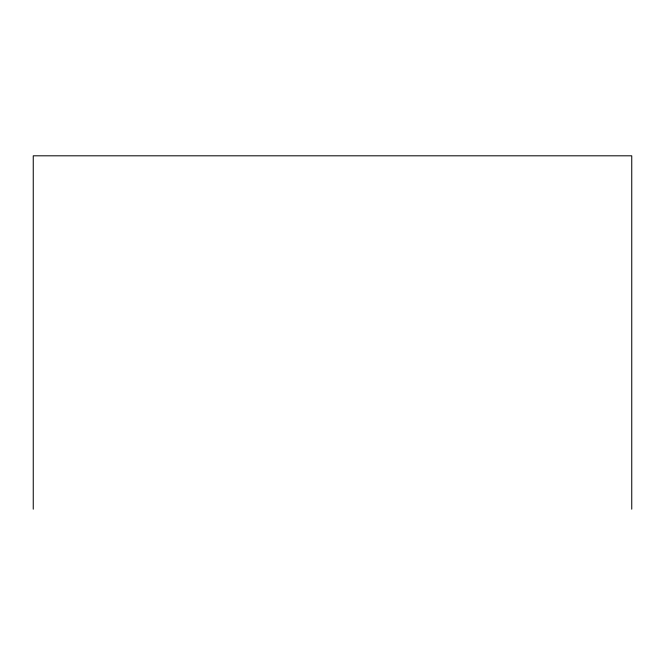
<?xml version="1.0" encoding="UTF-8"?>
<svg xmlns="http://www.w3.org/2000/svg" width="665" height="665" viewBox="0 0 665 665"><rect width="100%" height="100%" fill="white"/><g stroke="black" fill="none" stroke-linecap="round" stroke-linejoin="round"><path stroke-width="1" d="M631.75 509.19L631.75 155.81L33.25 155.81L33.25 509.19"/></g></svg>
